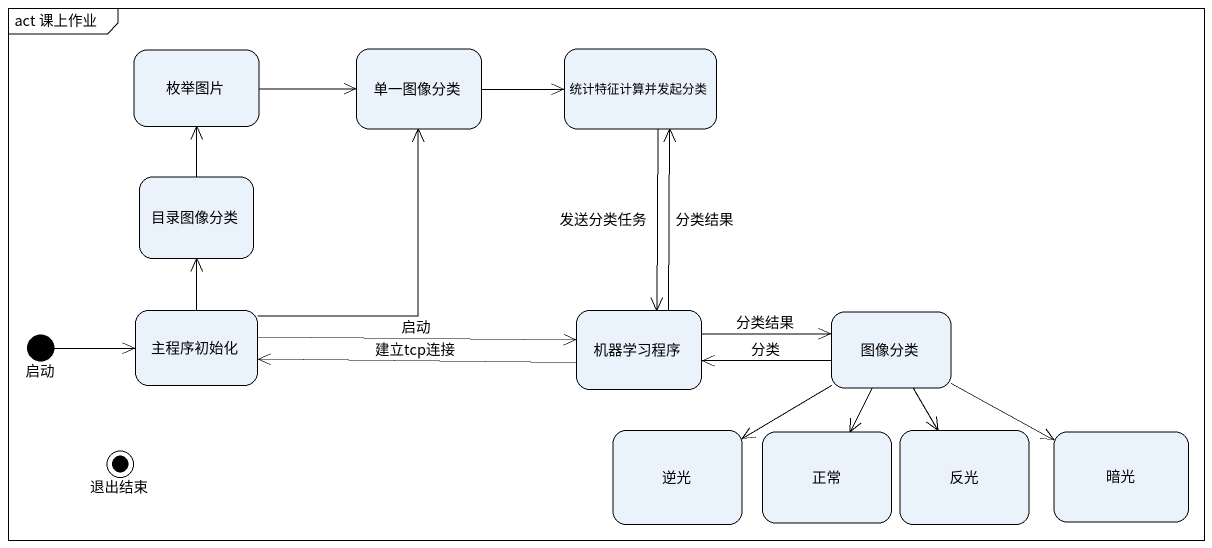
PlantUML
@startuml
mainframe act 课上作业
hide empty description
state 枚举图片
state 单一图像分类
state 统计特征计算并发起分类
state 目录图像分类
state 主程序初始化
state 机器学习程序
state 图像分类
state 启动 <<start>>
state 逆光
state 正常
state 反光
state 暗光
state 退出结束 <<end>>
枚举图片 -right-> 单一图像分类
单一图像分类 -right-> 统计特征计算并发起分类
统计特征计算并发起分类 --> 机器学习程序 : 发送分类任务
目录图像分类 -up-> 枚举图片
主程序初始化 -up-> 单一图像分类
主程序初始化 -up-> 目录图像分类
主程序初始化 -right-> 机器学习程序 : 启动
机器学习程序 -up-> 统计特征计算并发起分类 : 分类结果
机器学习程序 -left-> 主程序初始化 : 建立tcp连接
机器学习程序 -right-> 图像分类 : 分类结果
图像分类 -left-> 机器学习程序 : 分类
图像分类 -left-> 逆光
图像分类 --> 正常
图像分类 --> 反光
图像分类 -right-> 暗光
启动 -right-> 主程序初始化
@enduml
